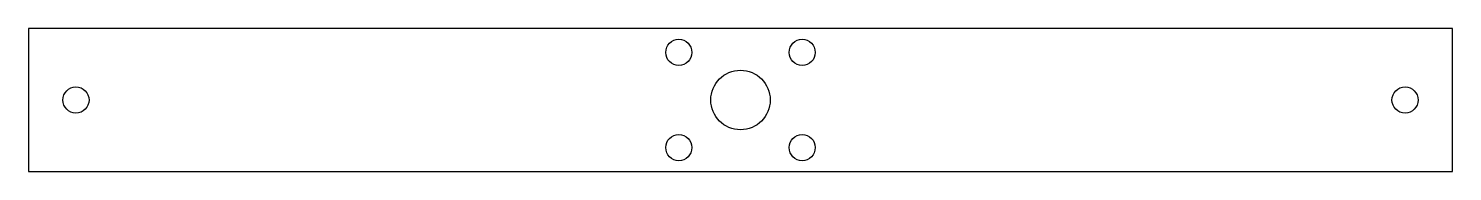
# Model space of a CAD drawing. Header units: millimetres. Extents: x -150 to 150, y -15 to 15.
import ezdxf

# ---------------------------------------------------------------- set-up
doc = ezdxf.new("R2010")
doc.units = ezdxf.units.MM

msp = doc.modelspace()

# ---------------------------------------------------------------- linework, layer by layer
at = {"layer": 'CUT'}
msp.add_lwpolyline([(-150, -15), (150, -15), (150, 15), (-150, 15)], close=True, dxfattribs=at)
at = {"layer": 'DRILL'}
for centre, radius in [((-13, 10), 2.75), ((13, 10), 2.75), ((0, 0), 6.25), ((-140, 0), 2.75), ((140, 0), 2.75), ((-13, -10), 2.75), ((13, -10), 2.75)]:
    msp.add_circle(centre, radius, dxfattribs=at)

doc.saveas('drawing.dxf')
